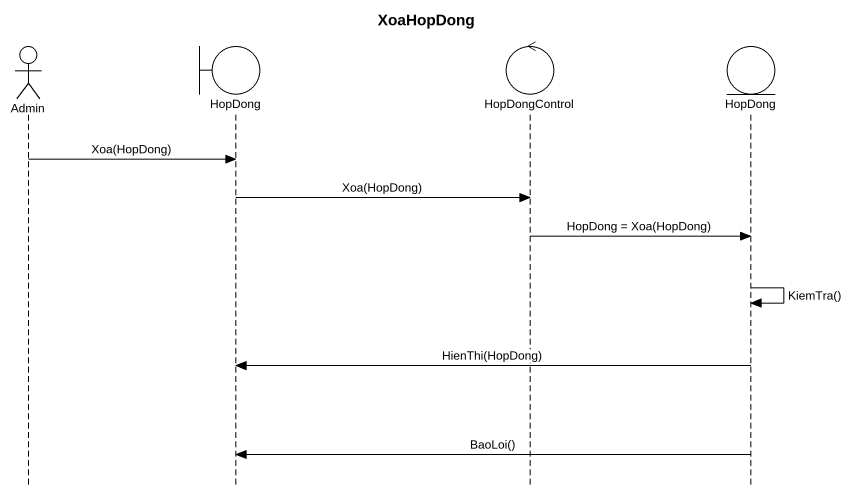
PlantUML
@startuml
title XoaHopDong
hide footbox
actor Admin
boundary HopDong
control HopDongControl
entity "HopDong" as HopDong_2

Admin -> HopDong : Xoa(HopDong)
HopDong -> HopDongControl : Xoa(HopDong)
HopDongControl -> HopDong_2 : HopDong = Xoa(HopDong)
HopDong_2 -> HopDong_2 : KiemTra()
HopDong_2 -> HopDong : HienThi(HopDong)
HopDong_2 -> HopDong : BaoLoi()
@enduml
